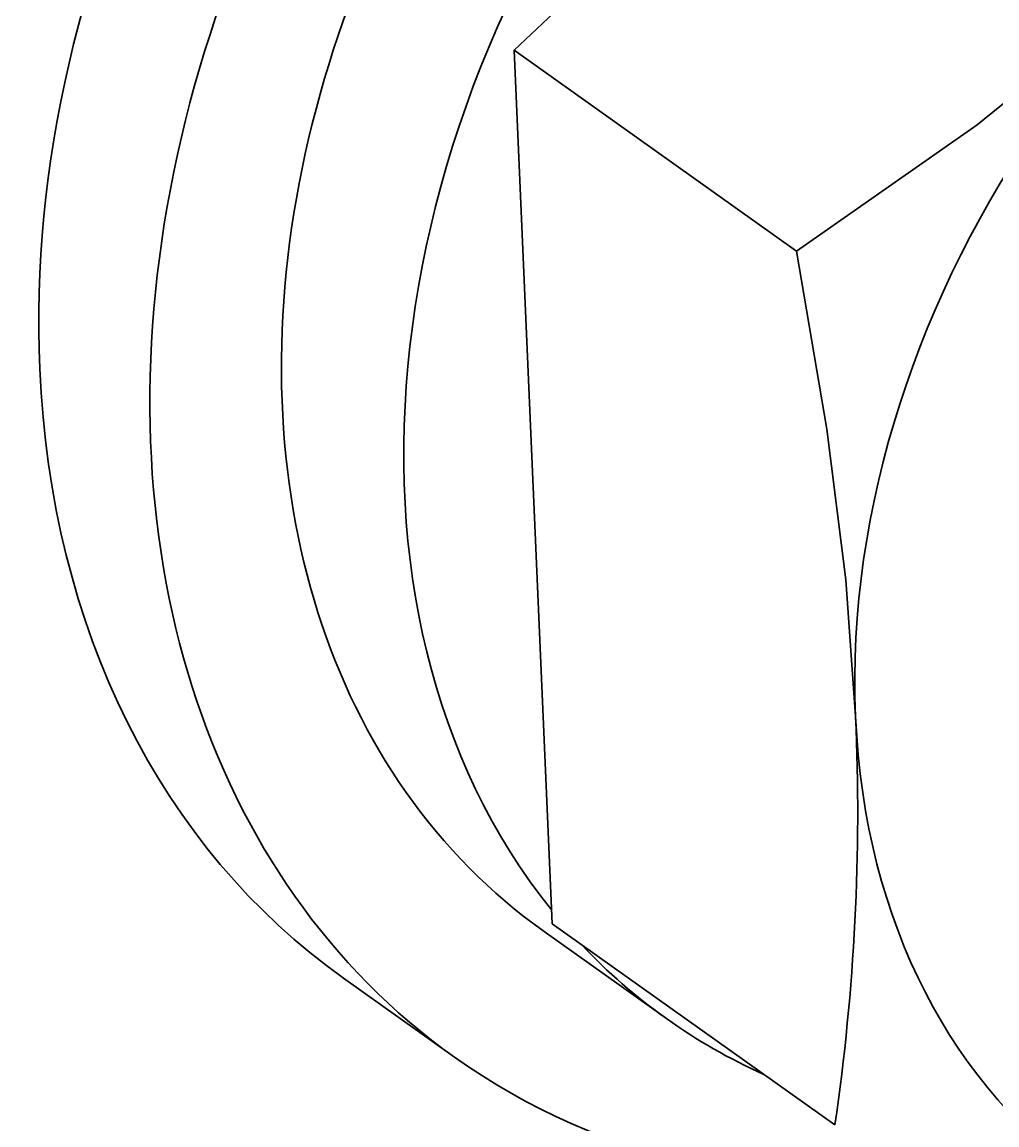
# Model space of a CAD drawing. Header units: millimetres. Extents: x 1333 to 129696, y -57210 to 105899.
# Drawn here: x 57155.408 to 57157.698, y 101201.914 to 101204.507 of the extents above; entities that cross this region are included whole.
import ezdxf

# ---------------------------------------------------------------- set-up
doc = ezdxf.new("R2010")
doc.units = ezdxf.units.MM
doc.header["$LTSCALE"] = 0.5
doc.layers.add('标注线', color=3, linetype='Continuous', lineweight=18)
doc.styles.add('DIM', font='romans.shx', dxfattribs={"width": 0.8, "bigfont": 'bigfont.shx'})
doc.dimstyles.new('DEH 1-1', dxfattribs={"dimtxt": 3.5, "dimasz": 2.5, "dimexe": 1, "dimexo": 0.625, "dimgap": 1.2, "dimtad": 1, "dimtoh": 1, "dimdsep": 46, "dimtxsty": 'DIM', "dimblk": 'OPEN', "dimcen": 0, "dimclrd": 8, "dimclre": 8, "dimclrt": 2, "dimazin": 2, "dimtfac": 0.5, "dimtmove": 0, "dimatfit": 3, "dimldrblk": 'OPEN', "dimfxl": 0, "dimtolj": 2, "dimlwd": 18, "dimlwe": 18, "dimarcsym": 0})

# ---------------------------------------------------------------- blocks, each defined once
blk = doc.blocks.new('_Open')
at = {"color": 0, "linetype": 'ByBlock', "lineweight": -2}
for p, q in [((-1, 0.1667), (0, 0)), ((-1, -0.1667), (0, 0)), ((0, 0), (-1, 0))]:
    blk.add_line(p, q, dxfattribs=at)

msp = doc.modelspace()

# ---------------------------------------------------------------- linework, layer by layer
at = {"color": 7, "lineweight": 35, "ltscale": 0.227895}
msp.add_line((57158.2223, 101206.0037), (57156.5637, 101204.4408), dxfattribs=at)
at = {"color": 7, "lineweight": 35, "ltscale": 0.2056}
msp.add_line((57156.5637, 101204.4408), (57156.6537, 101202.3868), dxfattribs=at)
at = {"color": 7, "lineweight": 35, "ltscale": 0.081512}
msp.add_line((57156.5637, 101204.4408), (57157.2277, 101203.9681), dxfattribs=at)
at = {"color": 7, "lineweight": 35, "ltscale": 0.035269}
msp.add_line((57156.9216, 101202.1641), (57156.6343, 101202.3686), dxfattribs=at)
at = {"color": 7, "lineweight": 35, "ltscale": 0.081511}
msp.add_line((57156.6537, 101202.3868), (57157.3177, 101201.914), dxfattribs=at)
at = {"color": 7, "lineweight": 35, "ltscale": 0.032067}
msp.add_line((57156.424, 101202.0733), (57156.1628, 101202.2593), dxfattribs=at)
at = {"color": 7, "lineweight": 35}
for points in [[(57157.2277, 101203.9681), (57157.6521, 101204.2651), (57157.996, 101204.5432), (57158.2982, 101204.828), (57158.5862, 101205.1453), (57158.8864, 101205.5309)], [(57157.3662, 101202.8745), (57157.3431, 101203.1955), (57157.299, 101203.5498), (57157.2277, 101203.9681)]]:
    msp.add_lwpolyline(points, dxfattribs=at)
msp.add_arc((57152.3029, 101202.6496), 5.0683, 351.6559, 2.5434, dxfattribs=at)
for centre, major_axis, start_param, end_param in [((57157.6854, 101204.3977), (1.5225, 2.1384), 6.283138, 8.647675), ((57157.9465, 101204.2117), (1.5225, 2.1384), 6.283138, 9.424731), ((57157.9465, 101204.2117), (1.3122, 1.8431), 6.283138, 9.424731), ((57158.2339, 101204.0071), (1.3122, 1.8431), 6.283138, 9.211683), ((57159.0698, 101203.4119), (1.16, 1.6292), 2.36449, 8.647675), ((57157.6854, 101204.3977), (1.5225, 2.1384), 2.36449, 3.141546), ((57158.2339, 101204.0071), (1.3122, 1.8431), 2.989644, 3.141546), ((57158.2339, 101204.0071), (1.3122, 1.8431), 3.141546, 3.293542), ((57157.9465, 101204.2117), (1.5225, 2.1384), 3.141546, 3.765417)]:
    msp.add_ellipse(centre, major_axis=major_axis, ratio=0.767269, start_param=start_param, end_param=end_param, dxfattribs=at)

# ---------------------------------------------------------------- leaders
at = {"layer": '标注线'}
msp.add_leader([(57156.6404, 101216.5498), (57174.154, 101187.0281), (57212.0974, 101187.0281)], dimstyle='DEH 1-1', override={"dimgap": 1.2, "dimtad": 1}, dxfattribs=at)

doc.saveas('drawing.dxf')
